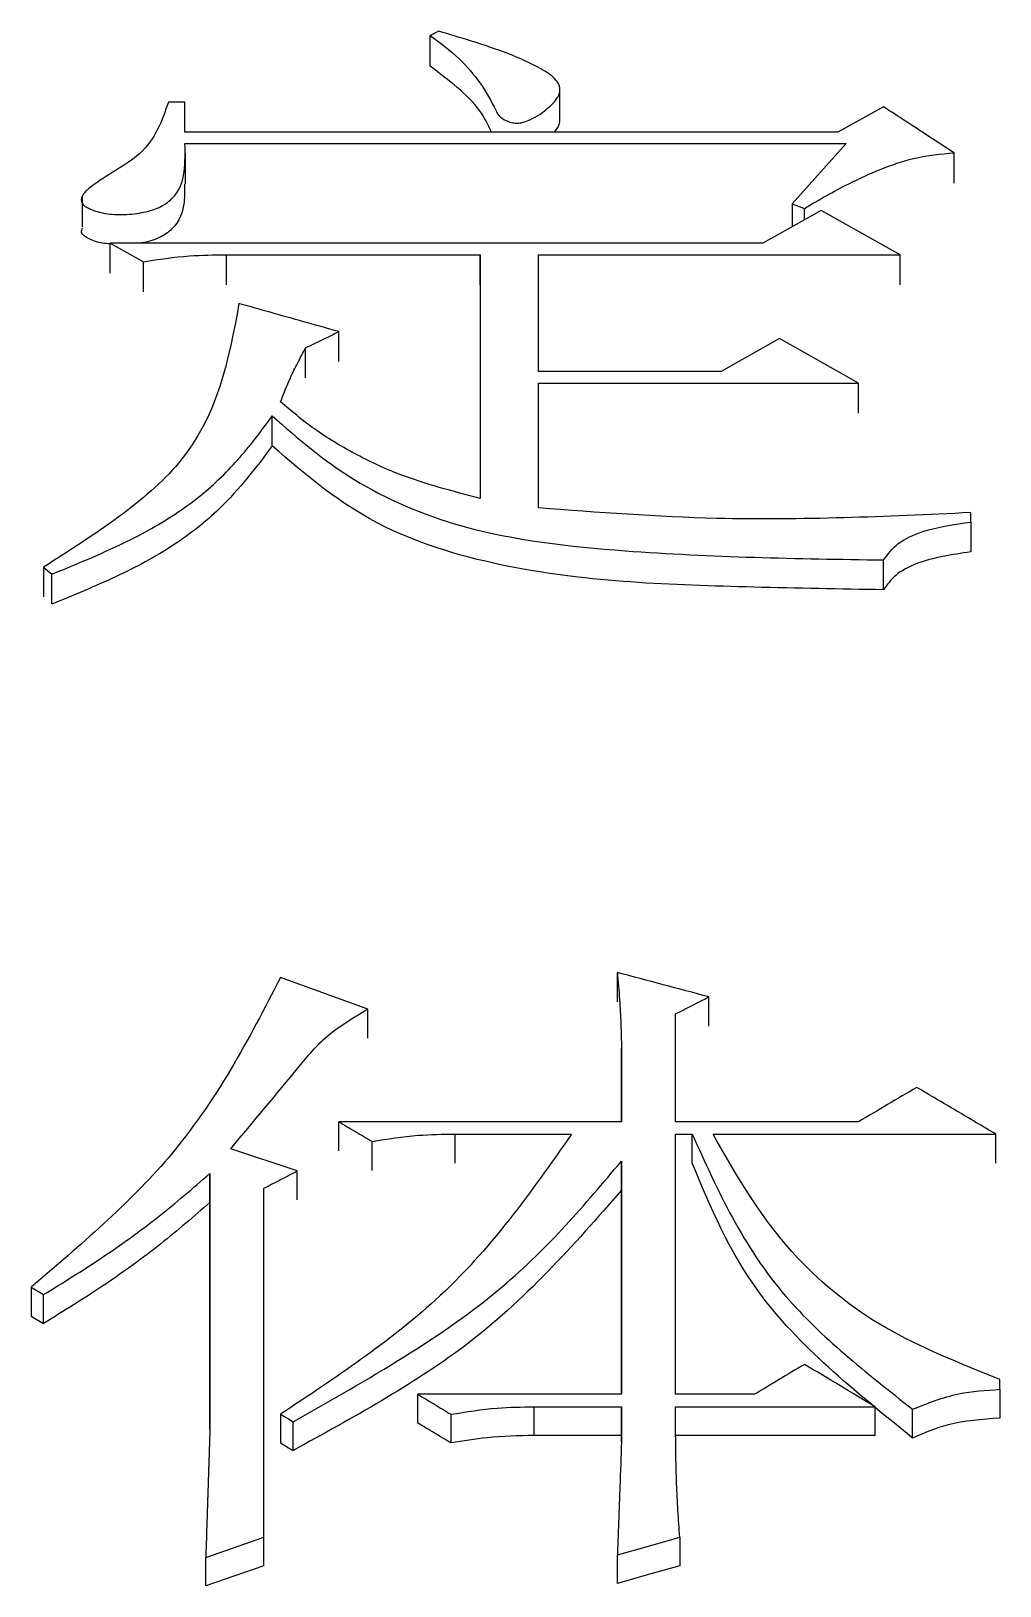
# Model space of a CAD drawing. Header units: millimetres. Extents: x 2371 to 4515, y 843 to 2359.
# Drawn here: x 2886.56 to 2889.08, y 2125.322 to 2129.368 of the extents above; entities that cross this region are included whole.
import ezdxf

# ---------------------------------------------------------------- set-up
doc = ezdxf.new("R2010")
doc.units = ezdxf.units.MM

msp = doc.modelspace()

# ---------------------------------------------------------------- linework, layer by layer
at = {"color": 7, "linetype": 'Continuous', "lineweight": 25}
for p, q in [((2887.9356, 2129.1395), (2887.9356, 2129.2187)), ((2886.9602, 2129.1834), (2886.917, 2129.1834)), ((2886.9602, 2129.1055), (2886.9602, 2129.1834)), ((2888.7775, 2129.1714), (2888.6585, 2129.1055)), ((2888.6585, 2129.1055), (2886.9602, 2129.1055)), ((2886.9602, 2129.0755), (2888.6802, 2129.0755)), ((2888.6802, 2129.0755), (2888.5396, 2128.9192)), ((2886.9614, 2128.9705), (2886.9614, 2129.0495)), ((2888.9615, 2128.973), (2888.9615, 2129.0515)), ((2886.6925, 2128.938), (2886.6925, 2128.8592)), ((2888.5396, 2128.9192), (2888.572, 2128.9071)), ((2888.5396, 2128.9192), (2888.5396, 2128.8588)), ((2888.6153, 2128.9011), (2888.4638, 2128.8166)), ((2888.572, 2128.8769), (2888.572, 2128.9071)), ((2888.8208, 2128.7864), (2888.6153, 2128.9011)), ((2886.7655, 2128.8166), (2886.8521, 2128.7682)), ((2888.4638, 2128.8166), (2886.7655, 2128.8166)), ((2886.7655, 2128.7384), (2886.7655, 2128.8166)), ((2886.8521, 2128.6901), (2886.8521, 2128.7682)), ((2887.0684, 2128.7864), (2887.7283, 2128.7864)), ((2887.0684, 2128.7077), (2887.0684, 2128.7864)), ((2887.7283, 2128.7864), (2887.7283, 2128.1522)), ((2887.7283, 2128.7082), (2887.7283, 2128.7864)), ((2887.8797, 2128.7864), (2888.8208, 2128.7864)), ((2887.8797, 2128.4828), (2887.8797, 2128.7864)), ((2888.8208, 2128.7082), (2888.8208, 2128.7864)), ((2887.3605, 2128.5083), (2887.3605, 2128.5863)), ((2888.5071, 2128.568), (2888.3557, 2128.4828)), ((2888.7126, 2128.4523), (2888.5071, 2128.568)), ((2887.2739, 2128.4658), (2887.2739, 2128.5437)), ((2888.3557, 2128.4828), (2887.8797, 2128.4828)), ((2887.8797, 2128.4523), (2888.7126, 2128.4523)), ((2887.8797, 2128.1275), (2887.8797, 2128.4523)), ((2888.7126, 2128.3744), (2888.7126, 2128.4523)), ((2887.1874, 2128.2887), (2887.1874, 2128.3668)), ((2889.0047, 2128.0906), (2889.0047, 2128.1152)), ((2889.0047, 2128.0906), (2889.0047, 2128.0128)), ((2888.7775, 2127.9146), (2888.7775, 2127.9919)), ((2886.5924, 2127.9734), (2886.5924, 2127.8959)), ((2886.5924, 2127.9734), (2886.6141, 2127.9549)), ((2886.6141, 2127.8776), (2886.6141, 2127.9549)), ((2887.4362, 2126.8232), (2887.2091, 2126.9056)), ((2888.0852, 2126.8422), (2888.0852, 2126.9183)), ((2888.3232, 2126.7789), (2888.3232, 2126.8549)), ((2887.4362, 2126.7472), (2887.4362, 2126.8232)), ((2888.2367, 2126.5299), (2888.2367, 2126.8104)), ((2888.0961, 2126.7214), (2888.0961, 2126.5299)), ((2888.0961, 2126.6455), (2888.0961, 2126.7214)), ((2888.0961, 2126.5299), (2888.0961, 2126.6454)), ((2888.0961, 2126.5299), (2887.3605, 2126.5299)), ((2888.7127, 2126.5299), (2888.2367, 2126.5299)), ((2887.6634, 2126.4979), (2887.9661, 2126.4979)), ((2887.6634, 2126.4223), (2887.6634, 2126.4979)), ((2888.2367, 2126.4979), (2888.28, 2126.4979)), ((2888.2367, 2125.8206), (2888.2367, 2126.4979)), ((2888.28, 2126.4223), (2888.28, 2126.4979)), ((2888.3341, 2126.4979), (2889.0696, 2126.4979)), ((2889.0696, 2126.4223), (2889.0696, 2126.4979)), ((2887.2523, 2126.4018), (2887.0793, 2126.4595)), ((2887.447, 2126.4031), (2887.447, 2126.4787)), ((2887.2523, 2126.3263), (2887.2523, 2126.4018)), ((2888.0961, 2126.3519), (2888.0961, 2126.4275)), ((2888.0961, 2126.4274), (2888.0961, 2125.8206)), ((2887.0252, 2126.3954), (2887.0252, 2125.7295)), ((2887.0252, 2126.3199), (2887.0252, 2126.3954)), ((2887.0252, 2125.7295), (2887.0252, 2126.3198)), ((2887.1658, 2125.4486), (2887.1658, 2126.3569)), ((2888.0961, 2125.8206), (2888.0961, 2126.3519)), ((2886.56, 2126.0993), (2886.5925, 2126.0799)), ((2886.56, 2126.0993), (2886.56, 2126.0241)), ((2886.5925, 2126.0047), (2886.5925, 2126.0799)), ((2886.56, 2126.0241), (2886.5925, 2126.0047)), ((2889.0805, 2125.8336), (2889.0805, 2125.8595)), ((2889.0805, 2125.8336), (2889.0805, 2125.7588)), ((2888.0961, 2125.8206), (2887.566, 2125.8206)), ((2887.566, 2125.7458), (2887.566, 2125.8206)), ((2888.4422, 2125.8206), (2888.2367, 2125.8206)), ((2887.209, 2125.7687), (2887.209, 2125.6939)), ((2887.6526, 2125.6939), (2887.6526, 2125.7686)), ((2887.8689, 2125.7881), (2888.0961, 2125.7881)), ((2887.8689, 2125.7134), (2887.8689, 2125.7881)), ((2888.0961, 2125.7881), (2888.0961, 2125.6969)), ((2888.0961, 2125.7134), (2888.0961, 2125.7881)), ((2888.2367, 2125.7881), (2888.7559, 2125.7881)), ((2888.2367, 2125.7165), (2888.2367, 2125.7881)), ((2888.7559, 2125.7133), (2888.7559, 2125.7881)), ((2888.8533, 2125.7068), (2888.8533, 2125.7816)), ((2887.2414, 2125.6744), (2887.2414, 2125.7491)), ((2888.0961, 2125.7134), (2887.8689, 2125.7134)), ((2888.0961, 2125.6969), (2888.0961, 2125.7134)), ((2888.7559, 2125.7133), (2888.2367, 2125.7133)), ((2887.0143, 2125.3962), (2887.1658, 2125.4486)), ((2887.1658, 2125.3743), (2887.1658, 2125.4486)), ((2888.2475, 2125.4486), (2888.2475, 2125.3743)), ((2887.0143, 2125.3219), (2887.0143, 2125.3962)), ((2888.0853, 2125.3285), (2888.0853, 2125.4027)), ((2887.1658, 2125.3743), (2887.0143, 2125.3219))]:
    msp.add_line(p, q, dxfattribs=at)
at = {"color": 7, "linetype": 'Continuous', "lineweight": 25, "flags": 128}
for points in [[(2887.6201, 2129.3684), (2887.6136, 2129.3648), (2887.6071, 2129.3612), (2887.5985, 2129.3565)], [(2887.5985, 2129.2771), (2887.5985, 2129.3049), (2887.5985, 2129.3307), (2887.5985, 2129.3565)], [(2887.3605, 2126.4542), (2887.3605, 2126.4731), (2887.3605, 2126.4921), (2887.3605, 2126.5299)], [(2887.209, 2125.7686), (2887.2172, 2125.7637), (2887.2293, 2125.7564), (2887.2414, 2125.7491)], [(2887.209, 2125.6939), (2887.2172, 2125.689), (2887.2254, 2125.684), (2887.2414, 2125.6744)], [(2888.0853, 2125.4027), (2888.1664, 2125.4257), (2888.2475, 2125.4486)], [(2888.2475, 2125.3743), (2888.1664, 2125.3514), (2888.0853, 2125.3285)]]:
    msp.add_lwpolyline(points, dxfattribs=at)
at = {"color": 7, "linetype": 'Continuous', "lineweight": 25}
for points, knots in [([(2887.5985, 2129.3565), (2887.6244, 2129.3373), (2887.7015, 2129.2801), (2887.7482, 2129.2051), (2887.7764, 2129.1475), (2887.7919, 2129.1366), (2887.8081, 2129.1305), (2887.8226, 2129.1283), (2887.838, 2129.1298), (2887.8665, 2129.1398), (2887.8978, 2129.1611), (2887.9271, 2129.1874), (2887.9368, 2129.2109), (2887.9347, 2129.2295), (2887.9189, 2129.2501), (2887.8496, 2129.2946), (2887.7417, 2129.3316), (2887.6487, 2129.3597), (2887.6201, 2129.3684)], [0, 0, 0, 0, 0.115812, 0.344661, 0.368828, 0.393191, 0.409898, 0.422378, 0.434924, 0.453159, 0.514674, 0.56658, 0.599651, 0.625811, 0.651928, 0.703899, 0.908913, 1, 1, 1, 1]), ([(2887.7576, 2129.1055), (2887.7487, 2129.1247), (2887.7295, 2129.1662), (2887.6698, 2129.2225), (2887.6224, 2129.2588), (2887.5985, 2129.2771)], [0, 0, 0, 0, 0.29834, 0.645894, 1, 1, 1, 1]), ([(2886.917, 2129.1834), (2886.9005, 2129.1355), (2886.8708, 2129.049), (2886.7462, 2128.9886), (2886.6947, 2128.9461), (2886.6878, 2128.9271), (2886.6974, 2128.9137), (2886.7157, 2128.903), (2886.7488, 2128.893), (2886.7966, 2128.8893), (2886.8474, 2128.8945), (2886.8942, 2128.9075), (2886.9442, 2128.9419), (2886.9617, 2129.0028), (2886.9607, 2129.0513), (2886.9602, 2129.0755)], [0, 0, 0, 0, 0.230315, 0.416653, 0.453363, 0.487574, 0.504133, 0.522235, 0.561764, 0.612067, 0.663426, 0.714082, 0.762172, 0.881162, 1, 1, 1, 1]), ([(2888.9614, 2129.0515), (2888.9384, 2129.0665), (2888.8962, 2129.0941), (2888.8349, 2129.134), (2888.7967, 2129.1589), (2888.7775, 2129.1714)], [0, 0, 0, 0, 0.375947, 0.687973, 1, 1, 1, 1]), ([(2887.9348, 2129.1391), (2887.9348, 2129.1343), (2887.9347, 2129.1225), (2887.9259, 2129.1119), (2887.9206, 2129.1055)], [0, 0, 0, 0, 0.4024665, 1, 1, 1, 1]), ([(2888.572, 2128.9071), (2888.6096, 2128.9291), (2888.6717, 2128.9655), (2888.7683, 2129.0089), (2888.8579, 2129.0419), (2888.9268, 2129.0483), (2888.9614, 2129.0515)], [0, 0, 0, 0, 0.334836, 0.553745, 0.775373, 1, 1, 1, 1]), ([(2886.9593, 2128.97), (2886.9595, 2128.9546), (2886.9599, 2128.9149), (2886.9442, 2128.8627), (2886.8941, 2128.8292), (2886.8623, 2128.8185), (2886.8439, 2128.8168), (2886.8423, 2128.8166)], [0, 0, 0, 0, 0.25392, 0.65271, 0.81396, 0.983894, 1, 1, 1, 1]), ([(2886.7655, 2128.8147), (2886.759, 2128.8151), (2886.7392, 2128.8162), (2886.7155, 2128.8243), (2886.6977, 2128.8349), (2886.6893, 2128.845), (2886.6924, 2128.8519), (2886.694, 2128.8554)], [0, 0, 0, 0, 0.176499, 0.533205, 0.696493, 0.845795, 1, 1, 1, 1]), ([(2886.8521, 2128.7682), (2886.8918, 2128.7743), (2886.963, 2128.785), (2887.0361, 2128.786), (2887.0684, 2128.7864)], [0, 0, 0, 0, 0.558835, 1, 1, 1, 1]), ([(2887.1008, 2128.6592), (2887.0737, 2128.5133), (2887.0247, 2128.249), (2886.7262, 2128.0587), (2886.5924, 2127.9734)], [0, 0, 0, 0, 0.551895, 1, 1, 1, 1]), ([(2887.3605, 2128.5863), (2887.3298, 2128.5949), (2887.2712, 2128.6114), (2887.1846, 2128.6357), (2887.1288, 2128.6513), (2887.1008, 2128.6592)], [0, 0, 0, 0, 0.354383, 0.677192, 1, 1, 1, 1]), ([(2887.2739, 2128.5437), (2887.2884, 2128.5508), (2887.3172, 2128.565), (2887.3461, 2128.5792), (2887.3605, 2128.5863)], [0, 0, 0, 0, 0.499998, 1, 1, 1, 1]), ([(2887.209, 2128.4034), (2887.2171, 2128.4244), (2887.2302, 2128.4587), (2887.2536, 2128.5051), (2887.2672, 2128.5308), (2887.2739, 2128.5437)], [0, 0, 0, 0, 0.443144, 0.721519, 1, 1, 1, 1]), ([(2887.7283, 2128.1522), (2887.6567, 2128.1707), (2887.5396, 2128.2012), (2887.3997, 2128.2676), (2887.2946, 2128.3309), (2887.2374, 2128.3794), (2887.209, 2128.4034)], [0, 0, 0, 0, 0.34637, 0.567178, 0.784978, 1, 1, 1, 1]), ([(2886.6141, 2127.9549), (2886.7004, 2127.9905), (2886.8416, 2128.0487), (2887.003, 2128.1553), (2887.1073, 2128.258), (2887.1608, 2128.3306), (2887.1874, 2128.3668)], [0, 0, 0, 0, 0.347372, 0.56793, 0.785018, 1, 1, 1, 1]), ([(2887.1875, 2128.3668), (2887.2535, 2128.309), (2887.3863, 2128.1928), (2887.7015, 2128.0559), (2888.1855, 2128.0015), (2888.5537, 2127.9955), (2888.7775, 2127.9919)], [0, 0, 0, 0, 0.1896226, 0.3813011, 0.6238123, 1, 1, 1, 1]), ([(2887.1874, 2128.2887), (2887.1453, 2128.2329), (2887.0754, 2128.1404), (2886.9329, 2128.0264), (2886.7815, 2127.9457), (2886.6701, 2127.9002), (2886.6141, 2127.8773)], [0, 0, 0, 0, 0.332711, 0.551426, 0.774321, 1, 1, 1, 1]), ([(2888.7775, 2127.9143), (2888.6654, 2127.9164), (2888.3405, 2127.9225), (2887.8893, 2127.9383), (2887.4377, 2128.0723), (2887.2765, 2128.2117), (2887.1875, 2128.2887)], [0, 0, 0, 0, 0.188584, 0.546058, 0.749485, 1, 1, 1, 1]), ([(2889.0047, 2128.1152), (2888.7842, 2128.105), (2888.4082, 2128.0875), (2888.0343, 2128.1158), (2887.8797, 2128.1275)], [0, 0, 0, 0, 0.586461, 1, 1, 1, 1]), ([(2888.7775, 2127.9919), (2888.7887, 2128.0069), (2888.8114, 2128.0375), (2888.8924, 2128.0748), (2888.9618, 2128.0846), (2889.0047, 2128.0906)], [0, 0, 0, 0, 0.268929, 0.548046, 1, 1, 1, 1]), ([(2889.0047, 2128.0128), (2888.9557, 2128.0058), (2888.8826, 2127.9953), (2888.8062, 2127.9547), (2888.7869, 2127.9274), (2888.7775, 2127.9143)], [0, 0, 0, 0, 0.513331, 0.76592, 1, 1, 1, 1]), ([(2887.2091, 2126.9056), (2887.1256, 2126.7443), (2886.9753, 2126.4538), (2886.6878, 2126.2084), (2886.56, 2126.0993)], [0, 0, 0, 0, 0.555605, 1, 1, 1, 1]), ([(2888.0852, 2126.9183), (2888.0873, 2126.8946), (2888.0912, 2126.85), (2888.0944, 2126.7843), (2888.0955, 2126.7424), (2888.0961, 2126.7214)], [0, 0, 0, 0, 0.362394, 0.681159, 1, 1, 1, 1]), ([(2888.3232, 2126.8549), (2888.2836, 2126.8655), (2888.2042, 2126.8866), (2888.1249, 2126.9078), (2888.0852, 2126.9183)], [0, 0, 0, 0, 0.5, 1, 1, 1, 1]), ([(2888.2367, 2126.8104), (2888.2511, 2126.8178), (2888.28, 2126.8327), (2888.3088, 2126.8475), (2888.3232, 2126.8549)], [0, 0, 0, 0, 0.499999, 1, 1, 1, 1]), ([(2887.0793, 2126.4595), (2887.1385, 2126.5303), (2887.221, 2126.6291), (2887.3263, 2126.7579), (2887.3994, 2126.8013), (2887.4362, 2126.8232)], [0, 0, 0, 0, 0.557651, 0.777477, 1, 1, 1, 1]), ([(2888.8641, 2126.6193), (2888.8389, 2126.6045), (2888.7884, 2126.5747), (2888.7379, 2126.5448), (2888.7127, 2126.5299)], [0, 0, 0, 0, 0.499998, 1, 1, 1, 1]), ([(2889.0696, 2126.4979), (2889.0354, 2126.5182), (2888.9669, 2126.5587), (2888.8984, 2126.5991), (2888.8641, 2126.6193)], [0, 0, 0, 0, 0.5, 1, 1, 1, 1]), ([(2887.3605, 2126.5299), (2887.3749, 2126.5214), (2887.4038, 2126.5043), (2887.4326, 2126.4872), (2887.447, 2126.4787)], [0, 0, 0, 0, 0.499998, 1, 1, 1, 1]), ([(2887.9661, 2126.4979), (2887.8612, 2126.3478), (2887.6718, 2126.0769), (2887.3517, 2125.8637), (2887.209, 2125.7687)], [0, 0, 0, 0, 0.554256, 1, 1, 1, 1]), ([(2887.447, 2126.4787), (2887.4868, 2126.4851), (2887.5579, 2126.4965), (2887.6311, 2126.4975), (2887.6634, 2126.4979)], [0, 0, 0, 0, 0.558835, 1, 1, 1, 1]), ([(2888.28, 2126.4979), (2888.3458, 2126.3518), (2888.4645, 2126.0883), (2888.7335, 2125.8761), (2888.8533, 2125.7816)], [0, 0, 0, 0, 0.554476, 1, 1, 1, 1]), ([(2889.0805, 2125.8595), (2888.9768, 2125.9008), (2888.7715, 2125.9824), (2888.5024, 2126.202), (2888.3976, 2126.3863), (2888.3341, 2126.4979)], [0, 0, 0, 0, 0.286997, 0.568308, 1, 1, 1, 1]), ([(2887.1658, 2126.3569), (2887.1802, 2126.3644), (2887.2091, 2126.3793), (2887.2379, 2126.3943), (2887.2523, 2126.4018)], [0, 0, 0, 0, 0.499999, 1, 1, 1, 1]), ([(2887.2414, 2125.7491), (2887.4365, 2125.8595), (2887.7816, 2126.0549), (2888.0007, 2126.3145), (2888.096, 2126.4275)], [0, 0, 0, 0, 0.565165, 1, 1, 1, 1]), ([(2888.8533, 2125.7068), (2888.7034, 2125.8283), (2888.4381, 2126.0435), (2888.3279, 2126.3074), (2888.28, 2126.4222)], [0, 0, 0, 0, 0.564733, 1, 1, 1, 1]), ([(2886.5925, 2126.0799), (2886.6429, 2126.1112), (2886.7466, 2126.1755), (2886.8924, 2126.2804), (2886.9808, 2126.357), (2887.0252, 2126.3954)], [0, 0, 0, 0, 0.321149, 0.659611, 1, 1, 1, 1]), ([(2887.0252, 2126.3198), (2886.9834, 2126.2836), (2886.8976, 2126.2092), (2886.7524, 2126.104), (2886.6459, 2126.0379), (2886.5925, 2126.0047)], [0, 0, 0, 0, 0.321411, 0.659849, 1, 1, 1, 1]), ([(2888.096, 2126.3519), (2887.9712, 2126.2088), (2887.7459, 2125.9506), (2887.397, 2125.7596), (2887.2414, 2125.6744)], [0, 0, 0, 0, 0.554008, 1, 1, 1, 1]), ([(2888.572, 2125.8985), (2888.5504, 2125.8856), (2888.5071, 2125.8596), (2888.4639, 2125.8336), (2888.4422, 2125.8206)], [0, 0, 0, 0, 0.499998, 1, 1, 1, 1]), ([(2888.7559, 2125.7881), (2888.7253, 2125.8065), (2888.664, 2125.8434), (2888.6027, 2125.8801), (2888.572, 2125.8985)], [0, 0, 0, 0, 0.5, 1, 1, 1, 1]), ([(2888.8533, 2125.7816), (2888.8923, 2125.7973), (2888.9626, 2125.8256), (2889.0441, 2125.8311), (2889.0805, 2125.8336)], [0, 0, 0, 0, 0.554344, 1, 1, 1, 1]), ([(2887.566, 2125.8206), (2887.5805, 2125.8119), (2887.6093, 2125.7946), (2887.6381, 2125.7773), (2887.6526, 2125.7686)], [0, 0, 0, 0, 0.499998, 1, 1, 1, 1]), ([(2887.6526, 2125.7686), (2887.6923, 2125.7751), (2887.7635, 2125.7866), (2887.8366, 2125.7877), (2887.8689, 2125.7881)], [0, 0, 0, 0, 0.558835, 1, 1, 1, 1]), ([(2889.0805, 2125.7588), (2889.0342, 2125.7553), (2888.9523, 2125.7491), (2888.8833, 2125.7197), (2888.8533, 2125.7068)], [0, 0, 0, 0, 0.565376, 1, 1, 1, 1]), ([(2887.0252, 2125.7295), (2887.0251, 2125.7277), (2887.025, 2125.724), (2887.0248, 2125.7185), (2887.0246, 2125.713), (2887.0244, 2125.7075), (2887.0243, 2125.702), (2887.0241, 2125.6965), (2887.0239, 2125.691), (2887.0237, 2125.6855), (2887.0235, 2125.68), (2887.0234, 2125.6745), (2887.0232, 2125.669), (2887.023, 2125.6635), (2887.0228, 2125.658), (2887.0227, 2125.6524), (2887.0225, 2125.6469), (2887.0223, 2125.6414), (2887.0221, 2125.6368), (2887.022, 2125.6322), (2887.0218, 2125.6276), (2887.0217, 2125.6221), (2887.0215, 2125.6166), (2887.0213, 2125.6111), (2887.0211, 2125.6056), (2887.0209, 2125.6001), (2887.0208, 2125.5945), (2887.0206, 2125.5899), (2887.0205, 2125.5853), (2887.0203, 2125.5807), (2887.0201, 2125.5752), (2887.02, 2125.5697), (2887.0198, 2125.5642), (2887.0196, 2125.5587), (2887.0194, 2125.5531), (2887.0192, 2125.5476), (2887.0191, 2125.543), (2887.0189, 2125.5384), (2887.0188, 2125.5338), (2887.0186, 2125.5283), (2887.0183, 2125.5172), (2887.017, 2125.4785), (2887.0156, 2125.4363), (2887.0145, 2125.4015), (2887.0143, 2125.3962)], [0, 0, 0, 0, 0.016565, 0.03313, 0.049695, 0.066259, 0.082824, 0.099389, 0.115954, 0.132519, 0.149084, 0.165648, 0.182213, 0.198778, 0.215343, 0.231908, 0.248473, 0.265037, 0.281602, 0.289885, 0.306449, 0.323014, 0.339579, 0.356144, 0.372709, 0.389274, 0.405838, 0.422403, 0.430686, 0.447251, 0.463815, 0.48038, 0.496945, 0.51351, 0.530075, 0.54664, 0.563204, 0.571487, 0.588052, 0.604616, 0.621181, 0.687441, 0.952478, 1, 1, 1, 1]), ([(2887.6526, 2125.6939), (2887.6381, 2125.7025), (2887.6093, 2125.7199), (2887.5805, 2125.7372), (2887.566, 2125.7458)], [0, 0, 0, 0, 0.500002, 1, 1, 1, 1]), ([(2887.8689, 2125.7134), (2887.8278, 2125.7126), (2887.7546, 2125.7112), (2887.6837, 2125.6992), (2887.6526, 2125.6939)], [0, 0, 0, 0, 0.561085, 1, 1, 1, 1]), ([(2888.2475, 2125.4486), (2888.2459, 2125.4718), (2888.2427, 2125.5181), (2888.2382, 2125.6074), (2888.2373, 2125.6735), (2888.2367, 2125.7165)], [0, 0, 0, 0, 0.258773, 0.517554, 1, 1, 1, 1]), ([(2888.0961, 2125.6969), (2888.0946, 2125.6579), (2888.0931, 2125.6165), (2888.0915, 2125.5725), (2888.0911, 2125.5627), (2888.0908, 2125.5529), (2888.0904, 2125.5431), (2888.0901, 2125.5358), (2888.0898, 2125.526), (2888.0894, 2125.5162), (2888.0891, 2125.5065), (2888.0888, 2125.4991), (2888.0884, 2125.4893), (2888.0881, 2125.4808), (2888.0878, 2125.4734), (2888.0877, 2125.4685), (2888.0875, 2125.4636), (2888.0873, 2125.4587), (2888.0872, 2125.455), (2888.087, 2125.4514), (2888.0869, 2125.4465), (2888.0867, 2125.4416), (2888.0865, 2125.4367), (2888.0864, 2125.433), (2888.0862, 2125.4281), (2888.086, 2125.4232), (2888.0858, 2125.4183), (2888.0857, 2125.4146), (2888.0855, 2125.4094), (2888.0854, 2125.4055), (2888.0853, 2125.4027)], [0, 0, 0, 0, 0.3988892, 0.4238198, 0.4487503, 0.4986114, 0.523542, 0.5484726, 0.5734031, 0.6232642, 0.6481948, 0.6731253, 0.6980559, 0.747917, 0.7603823, 0.7728476, 0.7977781, 0.8102434, 0.8227087, 0.835174, 0.8476393, 0.8725698, 0.8850351, 0.8975004, 0.9099657, 0.9348962, 0.9473615, 0.9598268, 0.972292, 1, 1, 1, 1])]:
    msp.add_open_spline(points, degree=3, knots=knots, dxfattribs=at)

doc.saveas('drawing.dxf')
